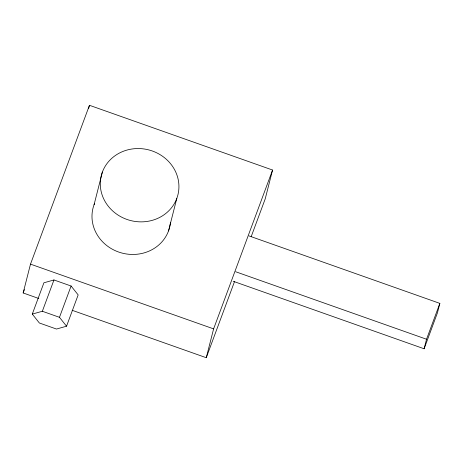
<?xml version="1.0" encoding="UTF-8"?>
<svg xmlns="http://www.w3.org/2000/svg" width="463" height="463" viewBox="0 0 463 463"><rect width="100%" height="100%" fill="white"/><g stroke="black" fill="none" stroke-linecap="round" stroke-linejoin="round"><path stroke-width="0.69" d="M38.805 298.496L23.15 292.963L30.5 264.13L89.452 105.292L272.568 170.037L265.218 198.87L251.166 236.72M88.578 108.724L89.452 105.292M94.087 204.646L102.392 172.051M168.515 230.962L176.825 198.367A39.5 36.467 14.3 0 0 132.001 148.993A39.5 36.467 14.3 0 0 110.003 208.263A39.5 36.467 14.3 0 0 176.825 198.367M72.164 310.291L206.266 357.708L213.611 328.875L272.568 170.037M233.207 281.272L424.114 348.772L426.539 339.24L439.85 303.381L248.944 235.881M439.85 303.381L437.419 312.907L424.114 348.772M23.15 292.963L24.406 289.583M32.288 314.093L43.904 282.795L53.963 279.959L71.088 286.018L78.16 294.908L66.539 326.207L56.48 329.043L39.355 322.989L32.288 314.093L42.347 311.263L59.472 317.317L66.539 326.207M42.347 311.263L53.963 279.959M59.472 317.317L71.088 286.018M206.266 357.708L234.614 281.33M235.638 271.74L426.539 339.24M30.5 264.13L213.611 328.875M170.477 222.333A39.5 36.467 14.3 0 1 122.498 253.192A39.5 36.467 14.3 0 1 94.585 203.384"/></g></svg>
